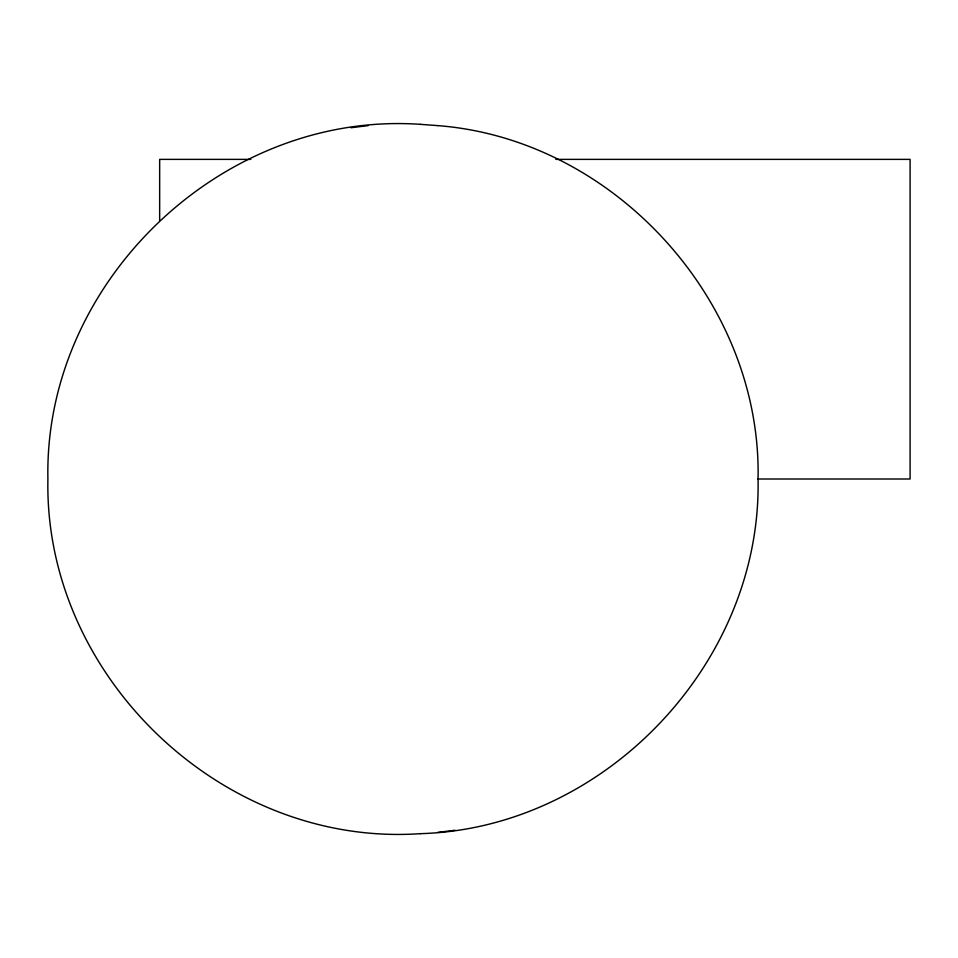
<?xml version="1.0" encoding="UTF-8"?>
<svg xmlns="http://www.w3.org/2000/svg" width="958" height="958" viewBox="0 0 958 958"><rect width="100%" height="100%" fill="white"/><g stroke="black" fill="none" stroke-linecap="round" stroke-linejoin="round"><path stroke-width="1.44" d="M420.394 124.336L420.334 124.336C223.106 110.613 43.84 281.341 47.9 479C43.84 676.671 223.118 847.411 420.37 833.664L420.394 833.664M420.382 833.664C604.39 828.43 761.838 663.032 758.053 479C761.85 301.878 614.401 139.185 437.758 125.618M350.915 127.749L368.195 125.618M437.758 832.382L455.074 830.251M250.852 159.375L159.663 159.375L159.663 220.615M555.808 159.375L910.1 159.375L910.1 479L757.622 479M420.382 124.336L437.782 125.618"/></g></svg>
